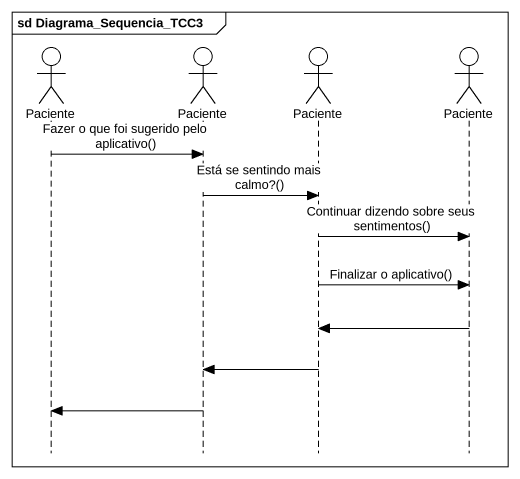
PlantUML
@startuml
mainframe sd Diagrama_Sequencia_TCC3
hide footbox
actor Paciente
actor "Paciente" as Paciente_2
actor "Paciente" as Paciente_3
actor "Paciente" as Paciente_4

Paciente -> Paciente_2 : Fazer o que foi sugerido pelo aplicativo()
Paciente_2 -> Paciente_3 : Está se sentindo mais calmo?()
Paciente_3 -> Paciente_4 : Continuar dizendo sobre seus sentimentos()
Paciente_3 -> Paciente_4 : Finalizar o aplicativo()
Paciente_4 -> Paciente_3
Paciente_3 -> Paciente_2
Paciente_2 -> Paciente
@enduml
